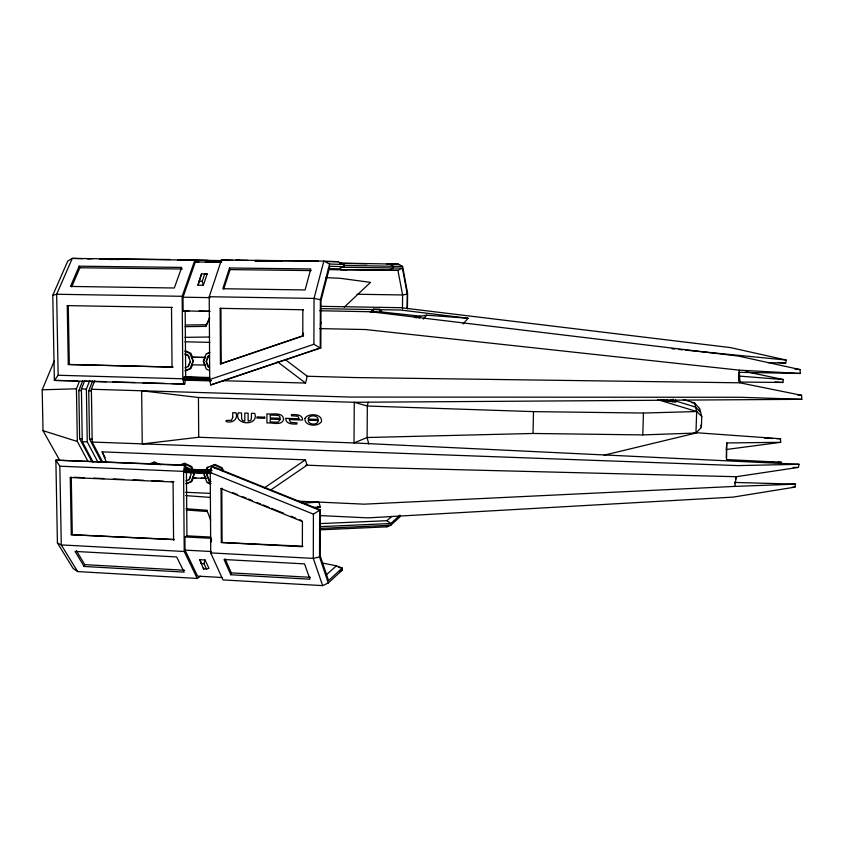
<?xml version="1.0" encoding="UTF-8"?>
<svg xmlns="http://www.w3.org/2000/svg" width="844" height="844" viewBox="0 0 844 844"><rect width="100%" height="100%" fill="white"/><g stroke="black" fill="none" stroke-linecap="round" stroke-linejoin="round"><path stroke-width="1.27" d="M220.442 363.901L302.785 335.87L302.827 309.832L303.46 309.769L220.168 308.355L220.442 363.901L303.407 335.764L303.418 333.158M322.661 585.62L222.995 579.912L210.715 552.904L210.251 472.482L211.179 466.51L211.96 466.183L320.277 509.85L313.419 514.154L313.293 558.39L322.661 585.62L328.295 582.961L342.2 570.133L342.21 568.065L336.461 565.786L322.376 563.064M343.803 266.662L329.835 266.293L320.994 300.58L320.825 347.876L320.224 348.002L313.905 344.289L314.031 298.428L323.843 261.113L337.916 261.682L343.814 264.488L343.803 266.662L337.885 269.299L328.706 269.194M328.295 582.961L319.528 556.924L319.686 510.251L211.179 466.51M329.603 264.014L320.393 299.673L320.224 348.002L210.715 384.938L209.713 379.536L209.228 296.729L221.466 259.994L323.843 261.113L329.603 264.014L343.814 264.488M320.277 509.85L320.119 555.521L328.538 580.598L342.21 568.065L338.36 567.316M402.451 308.915L402.599 294.957L397.914 270.344L402.44 268.181L407.251 294.092L407.103 308.514M407.43 308.809L407.599 293.353L402.599 266.419L398.495 264.161L339.499 263.085M726.42 449.251L726.389 457.933M693.905 432.55L780.521 438.764L780.679 442.33L726.789 442.942L726.505 459.569L781.544 462.269L777.683 462.174M306.477 376.234L354.786 377.553L739.871 382.807L801.568 395.298L801.8 399.317L354.269 402.293L354.016 442.942L367.108 437.508L533.028 433.468L533.492 411.619L367.34 406.027L354.269 402.293L198.445 397.482L141.644 390.772L142.256 443.944L198.709 437.245L354.016 442.942L798.973 464.295L798.435 467.386L736.284 476.712L354.227 467.07L305.771 465.128M533.028 433.468L642.78 434.903L643.444 413.043L696.68 411.534L701.765 416.451L701.375 427.444L695.941 433.056L604.051 455.18M683.26 399.455L694.506 402.936L696.68 411.534L695.941 433.056L642.78 434.903M699.433 411.07L699.518 408.475L694.506 402.936L691.922 402.715M726.789 442.942L726.273 449.504L780.679 442.33M210.346 473.495L185.015 472.44L184.393 471.026L184.994 469.127L211.591 470.224M211.084 380.908L184.287 380.148L183.654 378.608L184.256 376.793L209.787 377.5M739.492 382.058L782.873 382.469L783.306 379.547L746.022 371.687M767.629 362.561L785.722 363.078L786.165 360.04L730.566 347.612L400.858 307.701L320.825 306.319M735.546 479.339L735.926 476.786M297.763 501.146L364.302 504.163L734.818 486.397L736.284 476.712M200.492 576.315L197.232 578.435L184.224 551.491L183.581 471.363L184.551 465.424L185.363 465.097L186.418 470.203M221.793 260.585L72.289 258.38L67.763 261.07L52.782 295.294L54.375 380.401L183.908 384.168L184.72 383.978L185.511 379.325M319.475 515.568L368.016 517.868L733.193 497.105L794.985 487.125L795.502 484.15L734.48 482.43M368.142 402.219L367.34 406.027L367.108 437.508L368.712 443.891M222.943 380.707L305.528 383.049L307.258 376.255L285.198 359.544M320.34 324.792L320.984 322.25M185.015 326.66L205.799 326.375L209.565 317.777M197.971 285.188L201.526 273.889L197.971 285.188L203.33 285.261L207.17 273.952L201.526 273.889M230.802 574.743L224.05 559.519L304.526 563.887L309.97 579.206L230.802 574.743L231.298 572.876L225.084 558.812M206.548 569.12L204.037 563.739L205.06 559.983L199.817 559.688L203.425 568.951L206.548 569.12L208.932 568.318L205.06 559.983M223.723 289.091L230.064 269.595L229.536 267.991L310.771 268.962L305.095 289.956L222.784 288.722L229.536 267.991M203.425 568.951L203.742 568.023M203.33 285.261L202.233 281.252L204.733 273.931L207.17 273.952M183.908 384.168L182.832 378.777L182.167 296.297L195.017 259.709M210.103 311.404L183.116 310.908L183 297.193L195.354 261.957L221.782 262.241M84.126 566.461L75.063 551.427L176.66 556.945L184.15 572.105L84.126 566.461L84.769 564.636L76.371 550.668M101.723 462.385L89.517 439.017L88.747 390.825L92.523 381.14M102.388 461.584L92.196 442.045L91.374 389.253L94.697 380.686M98.115 462.533L87.238 441.855L86.383 389.105L89.738 380.538M188.096 366.56L190.238 361.084L188.012 355.493L184.836 354.037M188.845 365.568L190.269 361.928M205.725 365.072L191.926 364.84L193.392 361.084L191.873 357.244L205.672 357.476L191.873 357.244M205.113 357.582L203.636 361.348L205.166 365.178M93.251 462.343L82.279 441.665L81.404 388.957L84.294 381.615M208.204 355.989L206.042 361.485L208.268 367.087M208.573 355.925L206.411 361.411L208.637 367.013M91.827 461.562L79.642 438.648L78.84 390.529L82.659 380.855M87.776 460.993L77.331 441.486L76.435 388.81L79.347 381.477M188.961 479.761L191.082 474.423L190.343 472.577M189.7 478.706L190.406 476.923M201.178 478.115L206.421 478.348L192.748 478.031L194.204 474.37L193.445 472.482M195.935 477.894L193.318 477.788L191.862 481.439L185.933 483.739M204.955 472.513L203.974 474.961L207.002 482.546L210.093 484.013M205.809 470.372L206.917 467.618L215.02 464.422L222.246 467.819L223.544 471.068M206.864 469.675L207.835 467.228M207.445 473.294L206.727 475.077L208.943 480.616L211.042 481.607M207.814 473.136L207.107 474.919L209.312 480.447M59.639 460.191L43.012 430.662L42.2 389.791L54.375 360.715M71.74 286.802L79.874 267.759L79.167 266.187L181.692 267.421L174.318 287.994L70.495 286.433L79.167 266.187M205.799 326.375L209.702 318.251M185.015 472.44L185.448 471.775M82.712 258.675L72.289 258.38L56.654 294.261L58.152 375.263L54.375 380.401L77.606 380.876M184.287 380.148L187.262 379.631M419.035 318.167L420.618 316.215L381.245 311.942L379.483 309.442M371.065 311.837L373.755 309.294L372.162 311.7L371.065 311.837L381.773 311.869L379.821 309.4L373.407 309.326L371.613 311.774L319.792 310.74M463.039 324.022L468.061 318.251L400.826 310.043L320.815 308.63M423.277 319.053L426.674 315.181L468.061 318.251M344.268 307.153L370.516 282.371L340.121 278.288L325.763 277.634M400.067 516.728L390.804 525.274L386.89 526.835L319.327 529.874M386.89 526.835L388.715 525.158M399.94 515.167L390.825 523.512L319.718 526.667M326.29 574.869L336.461 565.786M319.348 523.639L386.942 520.695L391.721 516.423M264.309 487.937L305.359 459.864L307.058 465.181L270.829 489.889M222.067 542.038L221.814 488.222L221.054 488.592L221.318 542.492L302.996 546.226M328.991 269.436L389.2 270.185L393.209 267.938L402.44 268.181M222.004 577.507L197.538 576.114L185.026 550.119L184.92 536.953L186.935 535.845L210.8 537.058M71.286 534.716L174.413 539.569L71.286 534.716L70.274 477.504L71.265 477.166L72.267 534.284M339.889 571.282L342.2 570.133M192.748 478.031L193.318 477.788M209.85 352.391L206.221 353.879L203.256 361.411L206.316 369.092L209.439 370.527M207.16 353.72L209.576 352.729M184.952 367.847L188.486 366.486M185.269 370.621L190.069 368.659L193.012 361.148L189.953 353.478L184.773 351.104M185.047 370.917L191.029 368.469L192.506 364.724L191.926 364.84M149.726 463.82L154.42 461.963L160.349 464.77M178.664 465.519L184.583 463.187L191.757 466.563L192.886 469.401M208.869 469.718L211.338 468.747M185.838 480.974L189.341 479.592M186.155 483.696L190.913 481.85L193.825 474.539L193.065 472.64M209.713 379.536L313.905 344.289M320.825 347.876L210.715 384.938M52.782 295.294L56.654 294.261L182.167 296.297M319.528 556.924L313.293 558.39L210.715 552.904M68.29 364.492L172.883 367.087L68.29 364.492L67.256 305.623L68.269 305.57L69.303 364.334M407.251 294.092L402.599 294.957L357.033 294.25M302.785 335.87L303.407 335.764M426.674 315.181L414.235 317.302L416.83 317.808M373.059 309.368L379.821 309.4M183.116 310.908L189.014 310.824M220.168 308.355L220.938 308.292L221.202 363.743M312.596 507.518L320.351 506.97L318.8 502.096L302.078 503.235M319.707 528.449L390.804 525.274L390.825 523.512L386.942 520.695M734.818 486.397L795.502 484.15M792.347 487.22L794.985 487.125M42.2 389.791L76.435 388.81M798.973 464.295L737.962 465.603L92.196 442.045M793.17 467.471L798.435 467.386M185.448 325.024L206.21 324.74M184.899 337.326L209.618 337.02M282.36 261.218L254.909 260.901M255.257 261.144L267.063 261.218M326.111 261.608L337.916 261.682M92.502 258.686L87.248 258.633L89.812 258.707M100.394 258.77L170.087 259.53M177.968 259.614L208.257 260.363M247.556 260.363L235.719 260.237L239.559 260.374M255.437 260.458L318.357 261.207M178.221 260.226L191.303 260.374M178.253 260.3L184.815 260.374M214.977 260.701L221.539 260.775M339.51 263.444L367.056 263.761M386.742 264.024L398.495 264.161M205.303 262.136L221.012 262.315M328.664 269.51L397.914 270.344L389.2 270.185M340.533 269.721L347.021 269.795M79.874 267.759L182.283 269.004M230.064 269.595L311.193 270.586M343.445 265.438L402.599 266.419M340.807 267.253L393.209 267.938L393.23 266.103L389.263 263.782M533.492 411.619L643.444 413.043M199.015 281.2L202.233 281.252M209.228 296.729L314.031 298.428L320.393 299.673M183 297.193L210.019 297.637M328.263 269.13L337.885 269.299M67.256 305.623L172.355 307.427M199.258 311.014L209.491 311.204M738.679 372.32L800.302 373.47L800.07 369.577L738.563 356.105L369.556 311.626M319.707 328.601L365.536 329.54L739.26 370.157L800.302 373.47M184.963 341.799L209.892 342.369M759.611 461.752L773.811 462.09M100.098 258.992L119.373 259.541M99.666 259.15L112.706 259.519M195.354 261.957L198.889 262.051M185.975 377.226L202.549 377.69M183.823 377.373L209.375 378.091M183.654 378.608L209.217 379.325M58.152 375.263L182.832 378.777M207.666 380.211L210.219 380.285M183.844 379.758L211.148 380.38M84.136 381.055L106.344 381.699M112.874 381.889L135.082 382.532M142.921 382.765L165.129 383.408M171.659 383.598L184.72 383.978M81.404 388.957L86.383 389.105M91.374 389.253L350.418 397.07L740.589 397.281L801.8 399.317M78.84 390.529L81.319 390.603M88.747 390.825L91.236 390.909M221.466 259.994L233.166 260.395M764.706 438.194L772.619 438.479M776.564 438.627L780.521 438.764M79.642 438.648L82.111 438.743M89.517 439.017L91.985 439.112M82.279 441.665L87.238 441.855M106.101 461.51L102.145 451.867L305.359 459.864M185.363 465.097L55.873 460.159L57.424 542.977L73.133 568.455L77.637 571.578L197.232 578.435M184.551 465.424L55.873 460.159L59.829 466.194L61.274 544.918L77.637 571.578M191.757 469.697L184.994 469.127M198.076 469.96L212.002 470.541M184.562 469.781L211.19 470.889M184.393 471.026L211.021 472.144M59.829 466.194L183.581 471.363M195.565 472.197L200.629 472.408M184.583 472.123L211.2 473.241M73.903 477.282L84.432 477.736M93.642 478.137L104.16 478.59M113.37 478.991L123.899 479.445M133.109 479.846L143.638 480.299M151.53 480.637L163.367 481.154M171.269 481.491L173.896 481.607M70.274 477.504L173.062 481.966L173.579 540.023M185.49 492.274L210.346 493.381M317.724 506.854L320.351 506.97M184.92 536.953L211.401 538.303L211.422 541.911M221.318 542.492L302.374 546.701L302.426 521.56L221.054 488.592M185.026 550.119L211.485 551.533M184.224 551.491L61.274 544.918L57.424 542.977M200.893 563.57L204.037 563.739M84.769 564.636L184.699 570.259M231.298 572.876L310.402 577.317M775.13 381.931L782.873 382.469M185.648 495.618L210.409 497.39M185.954 508.742L206.917 510.282L210.683 520.104M186.408 509.998L207.35 511.538L206.917 510.282M797.696 395.003L801.568 395.298M738.321 376.013L783.306 379.547M777.925 362.445L785.722 363.078M672.098 348.804L674.715 349.057M678.65 349.448L682.585 349.838M685.212 350.091L786.165 360.04M794.837 369.06L800.07 369.577M660.799 400.067L675.812 402.187L675.559 399.813M660.609 399.56L673.312 401.417L673.101 399.054M657.824 399.666L696.68 411.534M666.475 399.75L671.486 401.29M43.012 430.662L77.331 441.486M210.251 472.482L313.419 514.154M232.722 492.643L237.575 494.605M242.418 496.567L246.058 498.044M248.484 499.026L252.124 500.503M256.977 502.465L260.606 503.942M263.033 504.923L269.099 507.381M271.525 508.362L283.647 513.279M290.927 516.222L295.769 518.184M299.409 519.661L301.836 520.642M185.754 350.946L190.923 353.319L192.443 357.149M185.237 353.963L188.402 355.419L189.51 358.215M670.368 399.444L672.636 400.499L672.742 401.681L673.206 400.225L695.561 407.093L700.604 412.347M214.102 464.812L221.35 468.209L222.647 471.469M214.123 467.681L216.233 468.673M183.612 463.578L190.797 466.954L191.936 469.802M186.123 467.259L189.256 468.736M185.733 467.418L188.877 468.895M207.93 482.124L211.021 483.58M153.397 462.343L158.144 464.59M277.254 361.612L305.528 383.049M379.135 309.484L380.707 312.016M102.145 451.867L105.131 457.638M199.817 559.688L201.494 563.264M204.353 474.803L205.482 477.641M699.518 408.475L701.765 416.451M700.805 425.228L701.375 427.444M734.871 482.082L734.966 483.179M739.26 370.157L739.871 382.807M739.523 380.771L739.165 373.27L739.376 381.572M738.933 377.542L739.122 381.467M171.501 307.48L172.039 367.245M185.174 310.75L185.691 376.867M186.44 472.819L186.935 535.845M198.445 397.482L198.709 437.245M285.821 418.339C285.293 424.194 293.026 424.289 296.972 423.994L296.972 422.855L290.484 422.369L289.175 419.595L302.574 420.038C302.88 414.298 295.263 414.404 291.402 414.615L291.391 415.765L297.848 416.229L299.187 418.782L285.821 418.339M232.744 417.242L231.52 420.312L226.171 420.439L226.181 421.567C232.068 423.54 238.504 419.521 236.014 412.79L232.722 412.684L232.744 417.242M251.428 417.875L250.879 420.301L248.136 421.188L248.115 413.191L244.802 413.085L244.834 421.072L242.766 420.692L241.658 418.951L241.511 412.969L238.208 412.864C233.408 425.46 259.467 426.463 254.73 413.402L251.417 413.296L251.428 417.875M283.584 418.951C282.476 426.494 271.525 422.148 266.926 422.971L266.915 413.813C271.652 414.9 282.561 411.397 283.584 418.951M304.99 418.339C303.851 426.294 318.325 427.18 321.48 421.557C322.64 413.592 308.134 412.705 304.99 418.339M318.262 420.576C318.209 425.576 308.113 425.017 308.197 420.228L318.262 420.576M308.345 418.286L308.197 419.088L318.262 419.426C317.998 415.132 309.737 414.647 308.345 418.286M280.229 419.436L278.024 422.211L270.249 421.937L270.249 419.099L280.229 419.436M217.478 260.659L214.861 260.627L217.478 260.659M278.024 415.322L270.249 415.058L270.249 417.959L280.229 418.297L279.575 416.197L278.024 415.322M264.7 417.168L256.956 416.915L256.956 418.054L264.7 418.307L264.7 417.168"/></g></svg>
